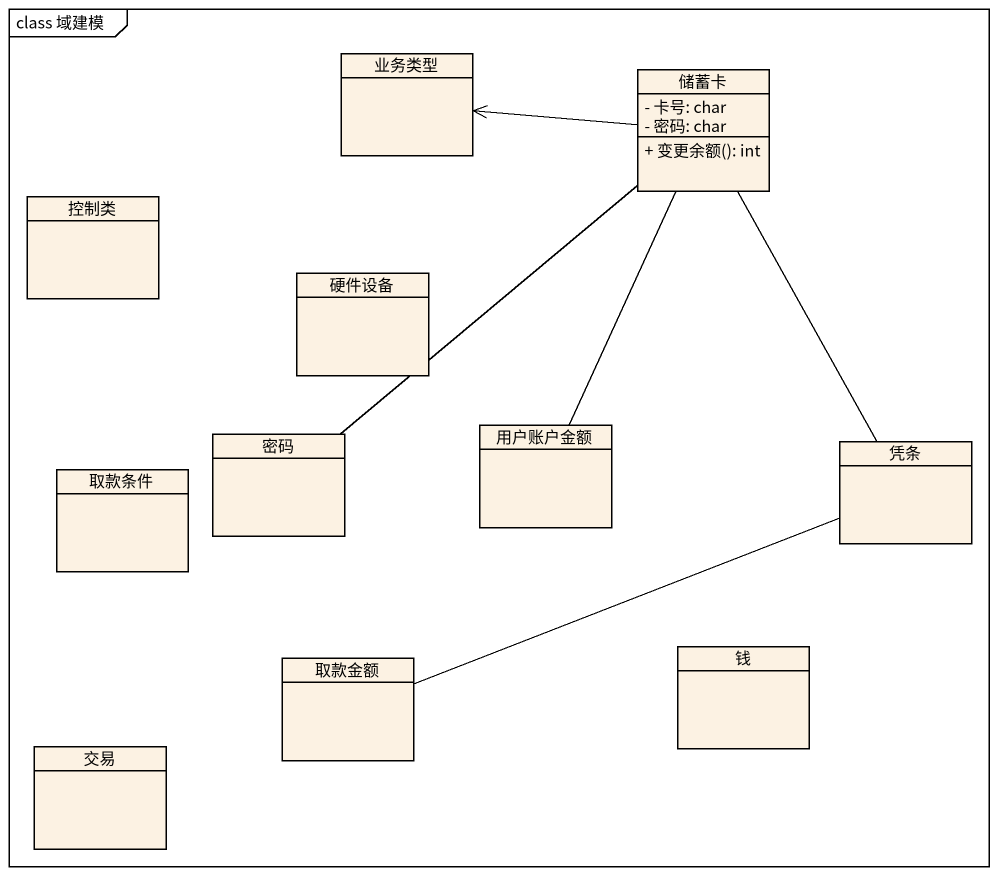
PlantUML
@startuml
mainframe class 域建模
hide circle
hide empty members
skinparam classAttributeIconSize 0
class 业务类型
class 储蓄卡 {
  - 卡号: char
  - 密码: char
  + 变更余额(): int
}
class 控制类
class 硬件设备
class 密码
class 用户账户金额
class 凭条
class 取款条件
class 钱
class 取款金额
class 交易
储蓄卡 -left-> 业务类型
储蓄卡 -left- 业务类型
密码 -up- 储蓄卡
用户账户金额 -up- 储蓄卡
凭条 -up- 储蓄卡
取款金额 -right- 凭条
@enduml
